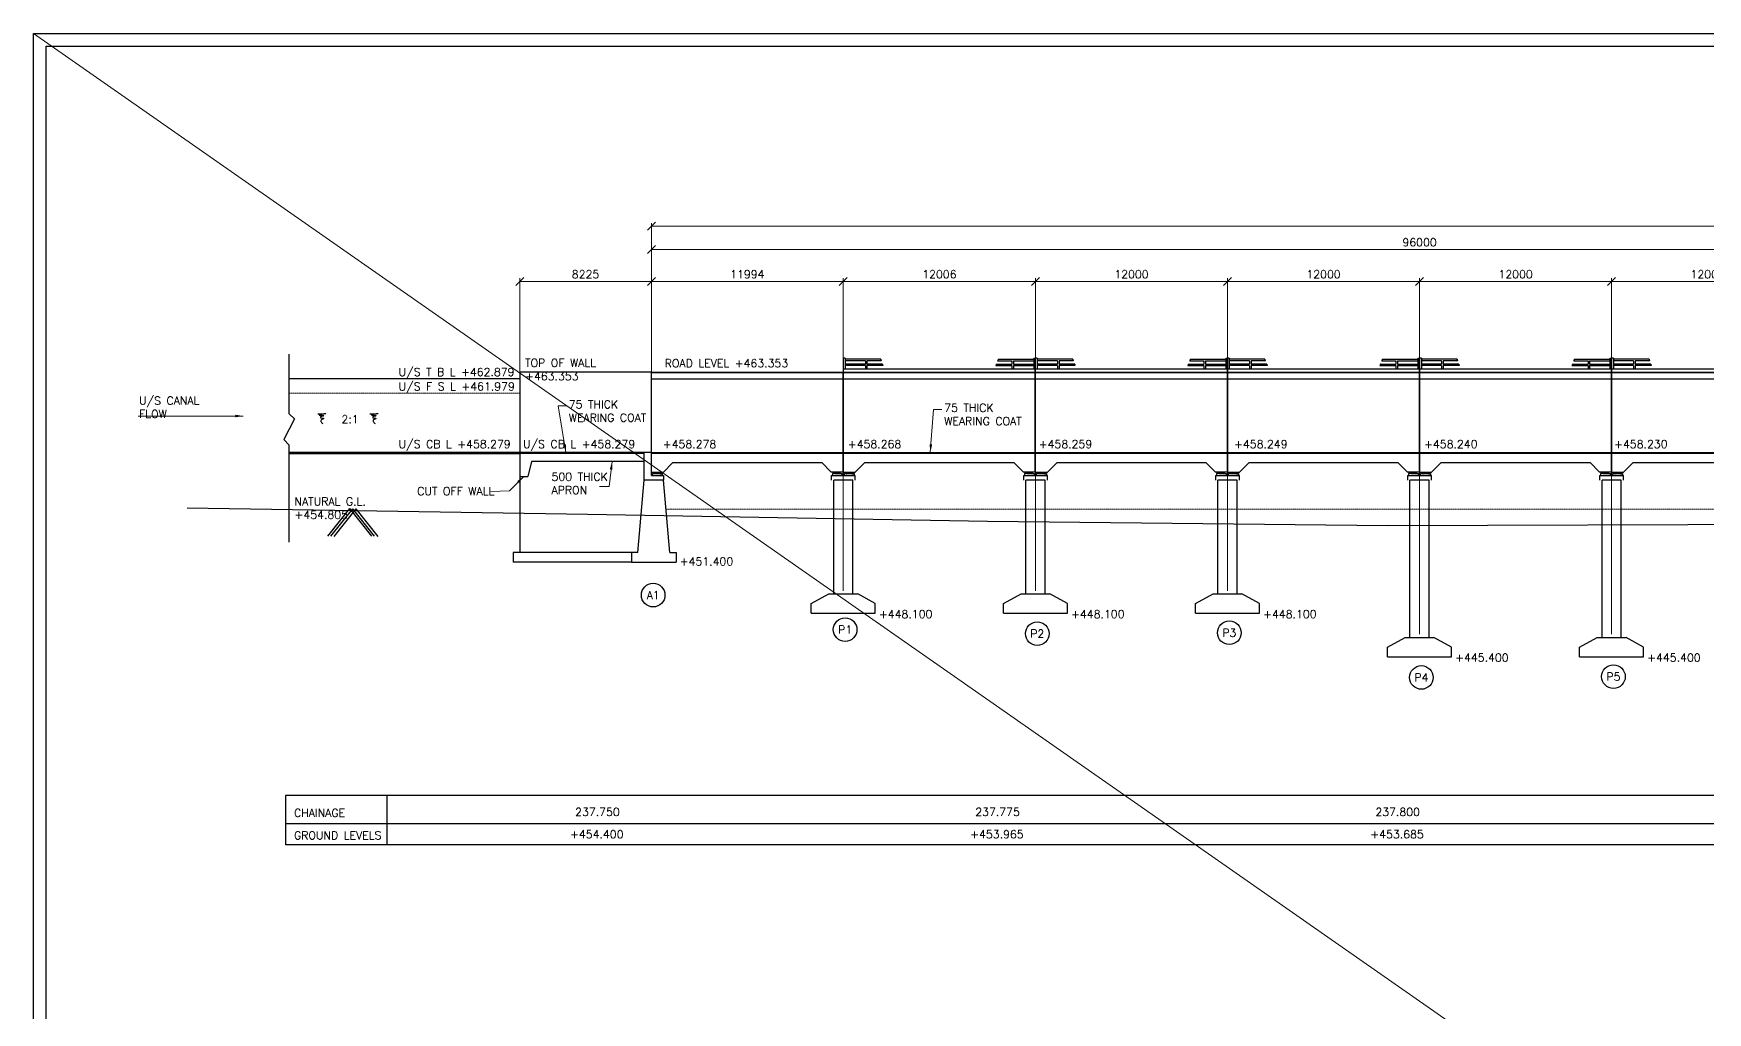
# Model space of a CAD drawing. Header units: millimetres. Extents: x -905235 to 365236, y -24492 to 346419.
# Drawn here: x -905235 to -800636, y 111391 to 172600 of the extents above; entities that cross this region are included whole.
import ezdxf
from ezdxf.enums import TextEntityAlignment as Align

# ---------------------------------------------------------------- set-up
doc = ezdxf.new("R2010")
doc.units = ezdxf.units.MM
doc.header["$LTSCALE"] = 9
doc.linetypes.add('HIDDEN', pattern=[0.375, 0.25, -0.125])
for name, color, linetype, lineweight in [('R_DASHED', 183, 'HIDDEN', 9), ('R_DIMENSION', 8, 'Continuous', 15), ('R_TEXT G', 7, 'Continuous', 18)]:
    doc.layers.add(name, color=color, linetype=linetype, lineweight=lineweight)
doc.layers.add('R_HATCH', color=7, linetype='Continuous', lineweight=15, true_color=0xc7c7c7)
doc.styles.add('ROMANS', font='romans.shx')
doc.dimstyles.new('DIM-200', dxfattribs={"dimscale": 200, "dimtxt": 2.5, "dimasz": 2.5, "dimexe": 1, "dimexo": 1, "dimgap": 1, "dimtad": 1, "dimdec": 0, "dimzin": 0, "dimdsep": 46, "dimtxsty": 'ROMANS', "dimblk": 'OBLIQUE', "dimcen": 1, "dimclrd": 256, "dimclre": 256, "dimclrt": 7, "dimadec": 0, "dimazin": 0, "dimtfac": 1, "dimtdec": 0, "dimtofl": 0, "dimtmove": 0, "dimatfit": 3, "dimfxl": 1, "dimtolj": 1, "dimtzin": 0, "dimlwd": 9, "dimlwe": 9, "dimarcsym": 0})
pattern_1 = [(0, (-2273186.519, 380954.388), (0, 6.985), [5.08, -1.905]), (90, (-2273186.519, 380954.388), (-6.985, 4e-16), [5.08, -1.905])]
pattern_2 = [(0, (-2285186.519, 380954.388), (0, 6.985), [5.08, -1.905]), (90, (-2285186.519, 380954.388), (-6.985, 4e-16), [5.08, -1.905])]
pattern_3 = [(0, (-2297186.519, 380954.388), (0, 6.985), [5.08, -1.905]), (90, (-2297186.519, 380954.388), (-6.985, 4e-16), [5.08, -1.905])]
pattern_4 = [(0, (-2309186.519, 380954.388), (0, 6.985), [5.08, -1.905]), (90, (-2309186.519, 380954.388), (-6.985, 4e-16), [5.08, -1.905])]
pattern_5 = [(0, (-2321192.519, 380954.388), (0, 6.985), [5.08, -1.905]), (90, (-2321192.519, 380954.388), (-6.985, 4e-16), [5.08, -1.905])]

# ---------------------------------------------------------------- blocks, each defined once
blk = doc.blocks.new('_Oblique')
at = {"color": 0, "linetype": 'ByBlock', "lineweight": -2}
blk.add_line((-0.5, -0.5), (0.5, 0.5), dxfattribs=at)
blk = doc.blocks.new('*D69')
at = {"layer": 'Defpoints', "color": 0}
for p in [(-854634, 157096), (-866628, 144970), (-854634, 137559)]:
    blk.add_point(p, dxfattribs=at)
at = {"layer": 'R_DIMENSION', "lineweight": 9}
for p, q in [((-866628, 145170), (-866628, 157296)), ((-866628, 157096), (-854634, 157096)), ((-854634, 137759), (-854634, 157296))]:
    blk.add_line(p, q, dxfattribs=at)
at = {"layer": 'R_DIMENSION', "lineweight": 9, "xscale": 500, "yscale": 500, "zscale": 500, "rotation": 180}
blk.add_blockref('_Oblique', (-866628, 157096), dxfattribs=at)
at = {"layer": 'R_DIMENSION', "lineweight": 9, "xscale": 500, "yscale": 500, "zscale": 500}
blk.add_blockref('_Oblique', (-854634, 157096), dxfattribs=at)
at = {"layer": 'R_DIMENSION', "color": 7, "insert": (-860631, 157546), "char_height": 500, "attachment_point": 5, "style": 'ROMANS'}
blk.add_mtext('\\A1;11994', dxfattribs=at)
blk = doc.blocks.new('*D70')
at = {"layer": 'Defpoints', "color": 0}
for p in [(-842628, 157096), (-854634, 137559), (-842628, 137559)]:
    blk.add_point(p, dxfattribs=at)
at = {"layer": 'R_DIMENSION', "lineweight": 9}
for p, q in [((-854634, 137759), (-854634, 157296)), ((-854634, 157096), (-842628, 157096)), ((-842628, 137759), (-842628, 157296))]:
    blk.add_line(p, q, dxfattribs=at)
at = {"layer": 'R_DIMENSION', "lineweight": 9, "xscale": 500, "yscale": 500, "zscale": 500, "rotation": 180}
blk.add_blockref('_Oblique', (-854634, 157096), dxfattribs=at)
at = {"layer": 'R_DIMENSION', "lineweight": 9, "xscale": 500, "yscale": 500, "zscale": 500}
blk.add_blockref('_Oblique', (-842628, 157096), dxfattribs=at)
at = {"layer": 'R_DIMENSION', "color": 7, "insert": (-848631, 157546), "char_height": 500, "attachment_point": 5, "style": 'ROMANS'}
blk.add_mtext('\\A1;12006', dxfattribs=at)
blk = doc.blocks.new('*D71')
at = {"layer": 'Defpoints', "color": 0}
for p in [(-830628, 157096), (-842628, 137559), (-830628, 137559)]:
    blk.add_point(p, dxfattribs=at)
at = {"layer": 'R_DIMENSION', "lineweight": 9}
for p, q in [((-842628, 137759), (-842628, 157296)), ((-842628, 157096), (-830628, 157096)), ((-830628, 137759), (-830628, 157296))]:
    blk.add_line(p, q, dxfattribs=at)
at = {"layer": 'R_DIMENSION', "lineweight": 9, "xscale": 500, "yscale": 500, "zscale": 500, "rotation": 180}
blk.add_blockref('_Oblique', (-842628, 157096), dxfattribs=at)
at = {"layer": 'R_DIMENSION', "lineweight": 9, "xscale": 500, "yscale": 500, "zscale": 500}
blk.add_blockref('_Oblique', (-830628, 157096), dxfattribs=at)
at = {"layer": 'R_DIMENSION', "color": 7, "insert": (-836628, 157546), "char_height": 500, "attachment_point": 5, "style": 'ROMANS'}
blk.add_mtext('\\A1;12000', dxfattribs=at)
blk = doc.blocks.new('*D72')
at = {"layer": 'Defpoints', "color": 0}
for p in [(-818628, 157096), (-830628, 137559), (-818628, 134838)]:
    blk.add_point(p, dxfattribs=at)
at = {"layer": 'R_DIMENSION', "lineweight": 9}
for p, q in [((-830628, 137759), (-830628, 157296)), ((-830628, 157096), (-818628, 157096)), ((-818628, 135038), (-818628, 157296))]:
    blk.add_line(p, q, dxfattribs=at)
at = {"layer": 'R_DIMENSION', "lineweight": 9, "xscale": 500, "yscale": 500, "zscale": 500, "rotation": 180}
blk.add_blockref('_Oblique', (-830628, 157096), dxfattribs=at)
at = {"layer": 'R_DIMENSION', "lineweight": 9, "xscale": 500, "yscale": 500, "zscale": 500}
blk.add_blockref('_Oblique', (-818628, 157096), dxfattribs=at)
at = {"layer": 'R_DIMENSION', "color": 7, "insert": (-824628, 157546), "char_height": 500, "attachment_point": 5, "style": 'ROMANS'}
blk.add_mtext('\\A1;12000', dxfattribs=at)
blk = doc.blocks.new('*D73')
at = {"layer": 'Defpoints', "color": 0}
for p in [(-806628, 157096), (-818628, 134838), (-806628, 134838)]:
    blk.add_point(p, dxfattribs=at)
at = {"layer": 'R_DIMENSION', "lineweight": 9}
for p, q in [((-818628, 135038), (-818628, 157296)), ((-818628, 157096), (-806628, 157096)), ((-806628, 135038), (-806628, 157296))]:
    blk.add_line(p, q, dxfattribs=at)
at = {"layer": 'R_DIMENSION', "lineweight": 9, "xscale": 500, "yscale": 500, "zscale": 500, "rotation": 180}
blk.add_blockref('_Oblique', (-818628, 157096), dxfattribs=at)
at = {"layer": 'R_DIMENSION', "lineweight": 9, "xscale": 500, "yscale": 500, "zscale": 500}
blk.add_blockref('_Oblique', (-806628, 157096), dxfattribs=at)
at = {"layer": 'R_DIMENSION', "color": 7, "insert": (-812628, 157546), "char_height": 500, "attachment_point": 5, "style": 'ROMANS'}
blk.add_mtext('\\A1;12000', dxfattribs=at)
blk = doc.blocks.new('*D74')
at = {"layer": 'Defpoints', "color": 0}
for p in [(-794628, 157096), (-806628, 134838), (-794628, 134838)]:
    blk.add_point(p, dxfattribs=at)
at = {"layer": 'R_DIMENSION', "lineweight": 9}
for p, q in [((-806628, 135038), (-806628, 157296)), ((-806628, 157096), (-794628, 157096)), ((-794628, 135038), (-794628, 157296))]:
    blk.add_line(p, q, dxfattribs=at)
at = {"layer": 'R_DIMENSION', "lineweight": 9, "xscale": 500, "yscale": 500, "zscale": 500, "rotation": 180}
blk.add_blockref('_Oblique', (-806628, 157096), dxfattribs=at)
at = {"layer": 'R_DIMENSION', "lineweight": 9, "xscale": 500, "yscale": 500, "zscale": 500}
blk.add_blockref('_Oblique', (-794628, 157096), dxfattribs=at)
at = {"layer": 'R_DIMENSION', "color": 7, "insert": (-800628, 157546), "char_height": 500, "attachment_point": 5, "style": 'ROMANS'}
blk.add_mtext('\\A1;12000', dxfattribs=at)
blk = doc.blocks.new('*D91')
at = {"layer": 'Defpoints', "color": 0}
for p in [(-874853, 157096), (-874853, 148800), (-866628, 144970)]:
    blk.add_point(p, dxfattribs=at)
at = {"layer": 'R_DIMENSION', "lineweight": 9}
for p, q in [((-874853, 149000), (-874853, 157296)), ((-866628, 157096), (-874853, 157096)), ((-866628, 145170), (-866628, 157296))]:
    blk.add_line(p, q, dxfattribs=at)
at = {"layer": 'R_DIMENSION', "lineweight": 9, "xscale": 500, "yscale": 500, "zscale": 500, "rotation": 180}
blk.add_blockref('_Oblique', (-874853, 157096), dxfattribs=at)
at = {"layer": 'R_DIMENSION', "lineweight": 9, "xscale": 500, "yscale": 500, "zscale": 500}
blk.add_blockref('_Oblique', (-866628, 157096), dxfattribs=at)
at = {"layer": 'R_DIMENSION', "color": 7, "insert": (-870740, 157546), "char_height": 500, "attachment_point": 5, "style": 'ROMANS'}
blk.add_mtext('\\A1;8225', dxfattribs=at)
blk = doc.blocks.new('*D93')
at = {"layer": 'Defpoints', "color": 0}
for p in [(-698628, 160548), (-866628, 144970), (-698628, 144970)]:
    blk.add_point(p, dxfattribs=at)
at = {"layer": 'R_DIMENSION', "lineweight": 9}
for p, q in [((-866628, 145170), (-866628, 160748)), ((-866628, 160548), (-698628, 160548)), ((-698628, 145170), (-698628, 160748))]:
    blk.add_line(p, q, dxfattribs=at)
at = {"layer": 'R_DIMENSION', "lineweight": 9, "xscale": 500, "yscale": 500, "zscale": 500, "rotation": 180}
blk.add_blockref('_Oblique', (-866628, 160548), dxfattribs=at)
at = {"layer": 'R_DIMENSION', "lineweight": 9, "xscale": 500, "yscale": 500, "zscale": 500}
blk.add_blockref('_Oblique', (-698628, 160548), dxfattribs=at)
at = {"layer": 'R_DIMENSION', "color": 7, "insert": (-782628, 160998), "char_height": 500, "attachment_point": 5, "style": 'ROMANS'}
blk.add_mtext('\\A1;168000', dxfattribs=at)
blk = doc.blocks.new('*D66')
at = {"layer": 'Defpoints', "color": 0}
for p in [(-770628, 159092), (-866628, 144970), (-770628, 136407)]:
    blk.add_point(p, dxfattribs=at)
at = {"layer": 'R_DIMENSION', "lineweight": 9}
for p, q in [((-866628, 145170), (-866628, 159292)), ((-866628, 159092), (-770628, 159092)), ((-770628, 136607), (-770628, 159292))]:
    blk.add_line(p, q, dxfattribs=at)
at = {"layer": 'R_DIMENSION', "lineweight": 9, "xscale": 500, "yscale": 500, "zscale": 500, "rotation": 180}
blk.add_blockref('_Oblique', (-866628, 159092), dxfattribs=at)
at = {"layer": 'R_DIMENSION', "lineweight": 9, "xscale": 500, "yscale": 500, "zscale": 500}
blk.add_blockref('_Oblique', (-770628, 159092), dxfattribs=at)
at = {"layer": 'R_DIMENSION', "color": 7, "insert": (-818628, 159542), "char_height": 500, "attachment_point": 5, "style": 'ROMANS'}
blk.add_mtext('\\A1;96000', dxfattribs=at)

msp = doc.modelspace()

# ---------------------------------------------------------------- hatches: boundary and pattern name
at = {"layer": 'R_HATCH'}
h = msp.add_hatch(dxfattribs=at)
h.set_pattern_fill('ANGLE', color=256)
h.set_pattern_definition([(0, (-2333186.519, 380954.388), (0, 6.985), [5.08, -1.905]), (90, (-2333186.519, 380954.388), (-6.985, 4e-16), [5.08, -1.905])])
h.paths.add_polyline_path([(-866093, 145083.7), (-866093, 145169.7), (-866413, 145169.7), (-866413, 145083.7)])
h = msp.add_hatch(dxfattribs=at)
h.set_pattern_fill('ANGLE', color=256)
h.set_pattern_definition(pattern_5)
h.paths.add_polyline_path([(-854849, 145083.7), (-854849, 145169.7), (-855169, 145169.7), (-855169, 145083.7)])
h = msp.add_hatch(dxfattribs=at)
h.set_pattern_fill('ANGLE', color=256)
h.set_pattern_definition(pattern_5)
h.paths.add_polyline_path([(-854099, 145083.7), (-854099, 145169.7), (-854419, 145169.7), (-854419, 145083.7)])
h = msp.add_hatch(dxfattribs=at)
h.set_pattern_fill('ANGLE', color=256)
h.set_pattern_definition(pattern_4)
h.paths.add_polyline_path([(-842843, 145083.7), (-842843, 145169.7), (-843163, 145169.7), (-843163, 145083.7)])
h = msp.add_hatch(dxfattribs=at)
h.set_pattern_fill('ANGLE', color=256)
h.set_pattern_definition(pattern_4)
h.paths.add_polyline_path([(-842093, 145083.7), (-842093, 145169.7), (-842413, 145169.7), (-842413, 145083.7)])
h = msp.add_hatch(dxfattribs=at)
h.set_pattern_fill('ANGLE', color=256)
h.set_pattern_definition(pattern_3)
h.paths.add_polyline_path([(-830843, 145083.7), (-830843, 145169.7), (-831163, 145169.7), (-831163, 145083.7)])
h = msp.add_hatch(dxfattribs=at)
h.set_pattern_fill('ANGLE', color=256)
h.set_pattern_definition(pattern_3)
h.paths.add_polyline_path([(-830093, 145083.7), (-830093, 145169.7), (-830413, 145169.7), (-830413, 145083.7)])
h = msp.add_hatch(dxfattribs=at)
h.set_pattern_fill('ANGLE', color=256)
h.set_pattern_definition(pattern_2)
h.paths.add_polyline_path([(-818843, 145083.7), (-818843, 145169.7), (-819163, 145169.7), (-819163, 145083.7)])
h = msp.add_hatch(dxfattribs=at)
h.set_pattern_fill('ANGLE', color=256)
h.set_pattern_definition(pattern_2)
h.paths.add_polyline_path([(-818093, 145083.7), (-818093, 145169.7), (-818413, 145169.7), (-818413, 145083.7)])
h = msp.add_hatch(dxfattribs=at)
h.set_pattern_fill('ANGLE', color=256)
h.set_pattern_definition(pattern_1)
h.paths.add_polyline_path([(-806843, 145083.7), (-806843, 145169.7), (-807163, 145169.7), (-807163, 145083.7)])
h = msp.add_hatch(dxfattribs=at)
h.set_pattern_fill('ANGLE', color=256)
h.set_pattern_definition(pattern_1)
h.paths.add_polyline_path([(-806093, 145083.7), (-806093, 145169.7), (-806413, 145169.7), (-806413, 145083.7)])

# ---------------------------------------------------------------- linework, layer by layer
for p, q in [((-889253, 148822.2), (-889253, 152543)), ((-854624, 145169.7), (-854624, 152309.7)), ((-853258, 152134.7), (-853258, 151934.7)), ((-853258, 151834.7), (-853258, 151634.7)), ((-853158, 152134.7), (-853158, 151934.7)), ((-853158, 151834.7), (-853158, 151634.7)), ((-844104, 152134.7), (-844104, 151934.7)), ((-844104, 151834.7), (-844104, 151634.7)), ((-844004, 152134.7), (-844004, 151934.7)), ((-844004, 151834.7), (-844004, 151634.7)), ((-842638, 145169.7), (-842638, 152309.7)), ((-842618, 145169.7), (-842618, 152309.7)), ((-841252, 152134.7), (-841252, 151934.7)), ((-841252, 151834.7), (-841252, 151634.7)), ((-841152, 152134.7), (-841152, 151934.7)), ((-841152, 151834.7), (-841152, 151634.7)), ((-832104, 152134.7), (-832104, 151934.7)), ((-832104, 151834.7), (-832104, 151634.7)), ((-832004, 152134.7), (-832004, 151934.7)), ((-832004, 151834.7), (-832004, 151634.7)), ((-830638, 145169.7), (-830638, 152309.7)), ((-830618, 145169.7), (-830618, 152309.7)), ((-829252, 152134.7), (-829252, 151934.7)), ((-829252, 151834.7), (-829252, 151634.7)), ((-829152, 152134.7), (-829152, 151934.7)), ((-829152, 151834.7), (-829152, 151634.7)), ((-820104, 152134.7), (-820104, 151934.7)), ((-820104, 151834.7), (-820104, 151634.7)), ((-820004, 152134.7), (-820004, 151934.7)), ((-820004, 151834.7), (-820004, 151634.7)), ((-818638, 145169.7), (-818638, 152309.7)), ((-818618, 145169.7), (-818618, 152309.7)), ((-817252, 152134.7), (-817252, 151934.7)), ((-817252, 151834.7), (-817252, 151634.7)), ((-817152, 152134.7), (-817152, 151934.7)), ((-817152, 151834.7), (-817152, 151634.7)), ((-808104, 152134.7), (-808104, 151934.7)), ((-808104, 151834.7), (-808104, 151634.7)), ((-808004, 152134.7), (-808004, 151934.7)), ((-808004, 151834.7), (-808004, 151634.7)), ((-806638, 145169.7), (-806638, 152309.7)), ((-806618, 145169.7), (-806618, 152309.7)), ((-805252, 152134.7), (-805252, 151934.7)), ((-805252, 151834.7), (-805252, 151634.7)), ((-805152, 152134.7), (-805152, 151934.7)), ((-805152, 151834.7), (-805152, 151634.7)), ((-874853, 151009.7), (-889253, 151009.7)), ((-866628, 151434.7), (-874853, 151434.7)), ((-874853, 151409.7), (-874853, 140147.7)), ((-866628, 151434.7), (-698638, 151434.7)), ((-866628, 151409.7), (-698638, 151409.7)), ((-866628, 151009.7), (-698638, 151009.7)), ((-866618, 145169.7), (-866618, 151434.7)), ((-854644, 145169.7), (-854644, 151434.7)), ((-889253, 148822.2), (-888935.3, 148499.7)), ((-888935.3, 148499.7), (-889596.4, 147209.6)), ((-889596.4, 147209.6), (-889253, 146856.4)), ((-889253, 140804), (-889253, 146856.4)), ((-866628, 146409.7), (-889253, 146409.7)), ((-874853, 146309.7), (-889253, 146309.7)), ((-867078, 146334.7), (-874853, 146334.7)), ((-874121.7, 145834.7), (-874353, 144909.7)), ((-867078, 145834.7), (-874121.7, 145834.7)), ((-867078, 144669.7), (-867078, 146409.7)), ((-866628, 146409.7), (-698638, 146409.7)), ((-866628, 144969.7), (-866628, 146409.7)), ((-866628, 145169.7), (-866628, 146409.7)), ((-866628, 145169.7), (-866628, 146409.7)), ((-866628, 146369.7), (-698638, 146369.7)), ((-865278, 145769.7), (-865878, 145169.7)), ((-865278, 145769.7), (-855984, 145769.7)), ((-855984, 145769.7), (-855384, 145169.7)), ((-853284, 145769.7), (-853884, 145169.7)), ((-853284, 145769.7), (-843978, 145769.7)), ((-843978, 145769.7), (-843378, 145169.7)), ((-841278, 145769.7), (-841878, 145169.7)), ((-841278, 145769.7), (-831978, 145769.7)), ((-831978, 145769.7), (-831378, 145169.7)), ((-829278, 145769.7), (-829878, 145169.7)), ((-829278, 145769.7), (-819978, 145769.7)), ((-819978, 145769.7), (-819378, 145169.7)), ((-817278, 145769.7), (-817878, 145169.7)), ((-817278, 145769.7), (-807978, 145769.7)), ((-807978, 145769.7), (-807378, 145169.7)), ((-805278, 145769.7), (-805878, 145169.7)), ((-805278, 145769.7), (-795978, 145769.7)), ((-874853, 144909.7), (-874353, 144909.7)), ((-867478, 140147.7), (-867078, 144669.7)), ((-865878, 144669.7), (-867078, 144669.7)), ((-866628, 144969.7), (-865878, 144969.7)), ((-866618, 145169.7), (-865878, 145169.7)), ((-866563, 144969.7), (-866563, 145089.7)), ((-866419, 145089.7), (-866563, 145089.7)), ((-865943, 144969.7), (-866563, 144969.7)), ((-866419, 145089.7), (-866413, 145083.7)), ((-866413, 145169.7), (-866413, 145083.7)), ((-866093, 145083.7), (-866413, 145083.7)), ((-866093, 145083.7), (-866093, 145169.7)), ((-866087, 145089.7), (-866093, 145083.7)), ((-866087, 145089.7), (-865943, 145089.7)), ((-865943, 145089.7), (-865943, 144969.7)), ((-865878, 144969.7), (-865878, 144669.7)), ((-865478, 140147.7), (-865878, 144669.7)), ((-854644, 145169.7), (-855384, 145169.7)), ((-855384, 144969.7), (-853884, 144969.7)), ((-855384, 144969.7), (-855384, 144669.7)), ((-855319, 145089.7), (-855319, 144969.7)), ((-855175, 145089.7), (-855319, 145089.7)), ((-855319, 144969.7), (-854699, 144969.7)), ((-855234, 137559), (-855234, 144669.7)), ((-854034, 144669.7), (-855234, 144669.7)), ((-855175, 145089.7), (-855169, 145083.7)), ((-855169, 145083.7), (-855169, 145169.7)), ((-855169, 145169.7), (-854849, 145169.7)), ((-855169, 145083.7), (-854849, 145083.7)), ((-854849, 145169.7), (-854849, 145083.7)), ((-854843, 145089.7), (-854849, 145083.7)), ((-854843, 145089.7), (-854699, 145089.7)), ((-854699, 144969.7), (-854699, 145089.7)), ((-854624, 145169.7), (-853884, 145169.7)), ((-854569, 144969.7), (-854569, 145089.7)), ((-854425, 145089.7), (-854569, 145089.7)), ((-853949, 144969.7), (-854569, 144969.7)), ((-854425, 145089.7), (-854419, 145083.7)), ((-854419, 145169.7), (-854419, 145083.7)), ((-854099, 145083.7), (-854419, 145083.7)), ((-854099, 145083.7), (-854099, 145169.7)), ((-854093, 145089.7), (-854099, 145083.7)), ((-854093, 145089.7), (-853949, 145089.7)), ((-854034, 137559), (-854034, 144669.7)), ((-853949, 145089.7), (-853949, 144969.7)), ((-853884, 144669.7), (-853884, 144969.7)), ((-842638, 145169.7), (-843378, 145169.7)), ((-843378, 144969.7), (-841878, 144969.7)), ((-843378, 144969.7), (-843378, 144669.7)), ((-843313, 145089.7), (-843313, 144969.7)), ((-843169, 145089.7), (-843313, 145089.7)), ((-843313, 144969.7), (-842693, 144969.7)), ((-843228, 137559), (-843228, 144669.7)), ((-842028, 144669.7), (-843228, 144669.7)), ((-843169, 145089.7), (-843163, 145083.7)), ((-843163, 145083.7), (-843163, 145169.7)), ((-843163, 145169.7), (-842843, 145169.7)), ((-843163, 145083.7), (-842843, 145083.7)), ((-842843, 145169.7), (-842843, 145083.7)), ((-842837, 145089.7), (-842843, 145083.7)), ((-842837, 145089.7), (-842693, 145089.7)), ((-842693, 144969.7), (-842693, 145089.7)), ((-842618, 145169.7), (-841878, 145169.7)), ((-842563, 144969.7), (-842563, 145089.7)), ((-842419, 145089.7), (-842563, 145089.7)), ((-841943, 144969.7), (-842563, 144969.7)), ((-842419, 145089.7), (-842413, 145083.7)), ((-842413, 145169.7), (-842413, 145083.7)), ((-842093, 145083.7), (-842413, 145083.7)), ((-842093, 145083.7), (-842093, 145169.7)), ((-842087, 145089.7), (-842093, 145083.7)), ((-842087, 145089.7), (-841943, 145089.7)), ((-842028, 137559), (-842028, 144669.7)), ((-841943, 145089.7), (-841943, 144969.7)), ((-841878, 144669.7), (-841878, 144969.7)), ((-830638, 145169.7), (-831378, 145169.7)), ((-831378, 144969.7), (-829878, 144969.7)), ((-831378, 144969.7), (-831378, 144669.7)), ((-831313, 145089.7), (-831313, 144969.7)), ((-831169, 145089.7), (-831313, 145089.7)), ((-831313, 144969.7), (-830693, 144969.7)), ((-831228, 137559), (-831228, 144669.7)), ((-830028, 144669.7), (-831228, 144669.7)), ((-831169, 145089.7), (-831163, 145083.7)), ((-831163, 145083.7), (-831163, 145169.7)), ((-831163, 145169.7), (-830843, 145169.7)), ((-831163, 145083.7), (-830843, 145083.7)), ((-830843, 145169.7), (-830843, 145083.7)), ((-830837, 145089.7), (-830843, 145083.7)), ((-830837, 145089.7), (-830693, 145089.7)), ((-830693, 144969.7), (-830693, 145089.7)), ((-830618, 145169.7), (-829878, 145169.7)), ((-830563, 144969.7), (-830563, 145089.7)), ((-830419, 145089.7), (-830563, 145089.7)), ((-829943, 144969.7), (-830563, 144969.7)), ((-830419, 145089.7), (-830413, 145083.7)), ((-830413, 145169.7), (-830413, 145083.7)), ((-830093, 145083.7), (-830413, 145083.7)), ((-830093, 145083.7), (-830093, 145169.7)), ((-830087, 145089.7), (-830093, 145083.7)), ((-830087, 145089.7), (-829943, 145089.7)), ((-830028, 137559), (-830028, 144669.7)), ((-829943, 145089.7), (-829943, 144969.7)), ((-829878, 144669.7), (-829878, 144969.7)), ((-818638, 145169.7), (-819378, 145169.7)), ((-819378, 144969.7), (-817878, 144969.7)), ((-819378, 144969.7), (-819378, 144669.7)), ((-819313, 145089.7), (-819313, 144969.7)), ((-819169, 145089.7), (-819313, 145089.7)), ((-819313, 144969.7), (-818693, 144969.7)), ((-819228, 134837.8), (-819228, 144669.7)), ((-818028, 144669.7), (-819228, 144669.7)), ((-819169, 145089.7), (-819163, 145083.7)), ((-819163, 145083.7), (-819163, 145169.7)), ((-819163, 145169.7), (-818843, 145169.7)), ((-819163, 145083.7), (-818843, 145083.7)), ((-818843, 145169.7), (-818843, 145083.7)), ((-818837, 145089.7), (-818843, 145083.7)), ((-818837, 145089.7), (-818693, 145089.7)), ((-818693, 144969.7), (-818693, 145089.7)), ((-818618, 145169.7), (-817878, 145169.7)), ((-818563, 144969.7), (-818563, 145089.7)), ((-818419, 145089.7), (-818563, 145089.7)), ((-817943, 144969.7), (-818563, 144969.7)), ((-818419, 145089.7), (-818413, 145083.7)), ((-818413, 145169.7), (-818413, 145083.7)), ((-818093, 145083.7), (-818413, 145083.7)), ((-818093, 145083.7), (-818093, 145169.7)), ((-818087, 145089.7), (-818093, 145083.7)), ((-818087, 145089.7), (-817943, 145089.7)), ((-818028, 134837.8), (-818028, 144669.7)), ((-817943, 145089.7), (-817943, 144969.7)), ((-817878, 144669.7), (-817878, 144969.7)), ((-806638, 145169.7), (-807378, 145169.7)), ((-807378, 144969.7), (-805878, 144969.7)), ((-807378, 144969.7), (-807378, 144669.7)), ((-807313, 145089.7), (-807313, 144969.7)), ((-807169, 145089.7), (-807313, 145089.7)), ((-807313, 144969.7), (-806693, 144969.7)), ((-807228, 134837.8), (-807228, 144669.7)), ((-806028, 144669.7), (-807228, 144669.7)), ((-807169, 145089.7), (-807163, 145083.7)), ((-807163, 145083.7), (-807163, 145169.7)), ((-807163, 145169.7), (-806843, 145169.7)), ((-807163, 145083.7), (-806843, 145083.7)), ((-806843, 145169.7), (-806843, 145083.7)), ((-806837, 145089.7), (-806843, 145083.7)), ((-806837, 145089.7), (-806693, 145089.7)), ((-806693, 144969.7), (-806693, 145089.7)), ((-806618, 145169.7), (-805878, 145169.7)), ((-806563, 144969.7), (-806563, 145089.7)), ((-806419, 145089.7), (-806563, 145089.7)), ((-805943, 144969.7), (-806563, 144969.7)), ((-806419, 145089.7), (-806413, 145083.7)), ((-806413, 145169.7), (-806413, 145083.7)), ((-806093, 145083.7), (-806413, 145083.7)), ((-806093, 145083.7), (-806093, 145169.7)), ((-806087, 145089.7), (-806093, 145083.7)), ((-806087, 145089.7), (-805943, 145089.7)), ((-806028, 134837.8), (-806028, 144669.7)), ((-805943, 145089.7), (-805943, 144969.7)), ((-805878, 144669.7), (-805878, 144969.7)), ((-886850.8, 141167), (-885477.4, 142891.6)), ((-886664.6, 141163.9), (-885291.1, 142888.5)), ((-886450.4, 141160.5), (-885076.9, 142885.1)), ((-884103.9, 141167), (-885477.4, 142891.6)), ((-883917.7, 141163.9), (-885291.1, 142888.5)), ((-883703.5, 141160.5), (-885076.9, 142885.1)), ((-867878, 140147.7), (-875253, 140147.7)), ((-875253, 140147.7), (-875253, 139547.7)), ((-867878, 139547.7), (-875253, 139547.7)), ((-867478, 140147.7), (-867878, 140147.7)), ((-867878, 140147.7), (-867878, 139547.7)), ((-867878, 139547.7), (-865078, 139547.7)), ((-865478, 140147.7), (-865078, 140147.7)), ((-865078, 140147.7), (-865078, 139547.7)), ((-856634, 136959), (-855534, 137559)), ((-855534, 137559), (-853734, 137559)), ((-852634, 136959), (-853734, 137559)), ((-844628, 136959), (-843528, 137559)), ((-843528, 137559), (-841728, 137559)), ((-840628, 136959), (-841728, 137559)), ((-832628, 136959), (-831528, 137559)), ((-831528, 137559), (-829728, 137559)), ((-828628, 136959), (-829728, 137559)), ((-856634, 136359), (-856634, 136959)), ((-856634, 136359), (-852634, 136359)), ((-852634, 136359), (-852634, 136959)), ((-844628, 136359), (-844628, 136959)), ((-844628, 136359), (-840628, 136359)), ((-840628, 136359), (-840628, 136959)), ((-832628, 136359), (-832628, 136959)), ((-832628, 136359), (-828628, 136359)), ((-828628, 136359), (-828628, 136959)), ((-820628, 134237.8), (-819528, 134837.8)), ((-820628, 133637.8), (-820628, 134237.8)), ((-819528, 134837.8), (-817728, 134837.8)), ((-816628, 134237.8), (-817728, 134837.8)), ((-816628, 133637.8), (-816628, 134237.8)), ((-808628, 134237.8), (-807528, 134837.8)), ((-808628, 133637.8), (-808628, 134237.8)), ((-807528, 134837.8), (-805728, 134837.8)), ((-804628, 134237.8), (-805728, 134837.8)), ((-804628, 133637.8), (-804628, 134237.8)), ((-820628, 133637.8), (-816628, 133637.8)), ((-808628, 133637.8), (-804628, 133637.8)), ((-684241, 124964.8), (-889488.8, 124964.8)), ((-889488.8, 124964.8), (-889488.8, 121867.5)), ((-883147.7, 124964.8), (-883147.7, 121867.5)), ((-684241, 123198.2), (-889488.8, 123198.2)), ((-684241, 121867.5), (-889488.8, 121867.5))]:
    msp.add_line(p, q)
for points in [[(-905234.8, 172599.7), (-659690.3, 172599.7), (-659690.3, 1087.4), (-905234.8, 1087.4)], [(-904434.8, 171799.7), (-660490.3, 171799.7), (-660490.3, 1887.4), (-904434.8, 1887.4)]]:
    msp.add_lwpolyline(points, close=True)
at = {"flags": 128}
for points in [[(-854524, 152309.7), (-854624, 152309.7)], [(-842738, 152309.7), (-842638, 152309.7)], [(-842518, 152309.7), (-842618, 152309.7)], [(-830738, 152309.7), (-830638, 152309.7)], [(-830518, 152309.7), (-830618, 152309.7)], [(-818738, 152309.7), (-818638, 152309.7)], [(-818518, 152309.7), (-818618, 152309.7)], [(-806738, 152309.7), (-806638, 152309.7)], [(-806518, 152309.7), (-806618, 152309.7)], [(-854624, 151634.7), (-710638, 151634.7)]]:
    msp.add_lwpolyline(points, dxfattribs=at)
for points in [[(-854524, 152309.7), (-854524, 151634.7)], [(-852294.2, 152234.7), (-854524, 152234.7)], [(-853258, 152134.7), (-854524, 152134.7)], [(-853258, 151934.7), (-854524, 151934.7)], [(-853258, 151834.7), (-854524, 151834.7)], [(-852268.9, 152134.7), (-853158, 152134.7)], [(-852182.1, 151934.7), (-853158, 151934.7)], [(-852156.8, 151834.7), (-853158, 151834.7)], [(-845105.1, 151834.7), (-844104, 151834.7)], [(-845079.8, 151934.7), (-844104, 151934.7)], [(-844993, 152134.7), (-844104, 152134.7)], [(-844967.7, 152234.7), (-842738, 152234.7)], [(-844004, 152134.7), (-842738, 152134.7)], [(-844004, 151934.7), (-842738, 151934.7)], [(-844004, 151834.7), (-842738, 151834.7)], [(-842738, 152309.7), (-842738, 151634.7)], [(-842518, 152309.7), (-842518, 151634.7)], [(-840288.2, 152234.7), (-842518, 152234.7)], [(-841252, 152134.7), (-842518, 152134.7)], [(-841252, 151934.7), (-842518, 151934.7)], [(-841252, 151834.7), (-842518, 151834.7)], [(-840262.9, 152134.7), (-841152, 152134.7)], [(-840176.1, 151934.7), (-841152, 151934.7)], [(-840150.8, 151834.7), (-841152, 151834.7)], [(-833105.1, 151834.7), (-832104, 151834.7)], [(-833079.8, 151934.7), (-832104, 151934.7)], [(-832993, 152134.7), (-832104, 152134.7)], [(-832967.7, 152234.7), (-830738, 152234.7)], [(-832004, 152134.7), (-830738, 152134.7)], [(-832004, 151934.7), (-830738, 151934.7)], [(-832004, 151834.7), (-830738, 151834.7)], [(-830738, 152309.7), (-830738, 151634.7)], [(-830518, 152309.7), (-830518, 151634.7)], [(-828288.2, 152234.7), (-830518, 152234.7)], [(-829252, 152134.7), (-830518, 152134.7)], [(-829252, 151934.7), (-830518, 151934.7)], [(-829252, 151834.7), (-830518, 151834.7)], [(-828262.9, 152134.7), (-829152, 152134.7)], [(-828176.1, 151934.7), (-829152, 151934.7)], [(-828150.8, 151834.7), (-829152, 151834.7)], [(-821105.1, 151834.7), (-820104, 151834.7)], [(-821079.8, 151934.7), (-820104, 151934.7)], [(-820993, 152134.7), (-820104, 152134.7)], [(-820967.7, 152234.7), (-818738, 152234.7)], [(-820004, 152134.7), (-818738, 152134.7)], [(-820004, 151934.7), (-818738, 151934.7)], [(-820004, 151834.7), (-818738, 151834.7)], [(-818738, 152309.7), (-818738, 151634.7)], [(-818518, 152309.7), (-818518, 151634.7)], [(-816288.2, 152234.7), (-818518, 152234.7)], [(-817252, 152134.7), (-818518, 152134.7)], [(-817252, 151934.7), (-818518, 151934.7)], [(-817252, 151834.7), (-818518, 151834.7)], [(-816262.9, 152134.7), (-817152, 152134.7)], [(-816176.1, 151934.7), (-817152, 151934.7)], [(-816150.8, 151834.7), (-817152, 151834.7)], [(-809105.1, 151834.7), (-808104, 151834.7)], [(-809079.8, 151934.7), (-808104, 151934.7)], [(-808993, 152134.7), (-808104, 152134.7)], [(-808967.7, 152234.7), (-806738, 152234.7)], [(-808004, 152134.7), (-806738, 152134.7)], [(-808004, 151934.7), (-806738, 151934.7)], [(-808004, 151834.7), (-806738, 151834.7)], [(-806738, 152309.7), (-806738, 151634.7)], [(-806518, 152309.7), (-806518, 151634.7)], [(-804288.2, 152234.7), (-806518, 152234.7)], [(-805252, 152134.7), (-806518, 152134.7)], [(-805252, 151934.7), (-806518, 151934.7)], [(-805252, 151834.7), (-806518, 151834.7)], [(-804262.9, 152134.7), (-805152, 152134.7)], [(-804176.1, 151934.7), (-805152, 151934.7)], [(-804150.8, 151834.7), (-805152, 151834.7)]]:
    msp.add_lwpolyline(points)
at = {"color": 1}
msp.add_lwpolyline([(-895628, 142952.7), (-870628, 142547.7), (-845628, 142112.7), (-820628, 141832.7), (-795628, 141922.7), (-790628, 142139.7), (-785628, 142075.7), (-780628, 141974.7), (-775628, 141562.7), (-770628, 141006.7), (-765628, 141119.7), (-760628, 141828.7), (-755628, 142164.7), (-750628, 142448.7), (-745628, 142670.7), (-740628, 142881.7), (-735628, 143167.7), (-730628, 143530.7), (-720628, 143667.7), (-695628, 145902.7), (-670628, 146122.7)], dxfattribs=at)
for centre in [(-866514.3, 137487.2), (-854520.3, 135331.2), (-842514.3, 135077.1), (-830514.3, 135133.3), (-818514.3, 132339.5), (-806514.3, 132389.7)]:
    msp.add_circle(centre, 737.6)
for points in [[(-852294.2, 152234.7), (-852294.2, 152221.7), (-852294.9, 152200.8), (-852287, 152192.3), (-852295.5, 152181.8), (-852281.8, 152170.1), (-852276.6, 152158.3), (-852268.9, 152134.7)], [(-852182.1, 151934.7), (-852182.1, 151921.7), (-852182.8, 151900.8), (-852175, 151892.3), (-852183.5, 151881.8), (-852169.7, 151870.1), (-852164.5, 151858.3), (-852156.8, 151834.7)], [(-845079.8, 151934.7), (-845079.8, 151921.7), (-845079.2, 151900.8), (-845087, 151892.3), (-845078.5, 151881.8), (-845092.2, 151870.1), (-845097.5, 151858.3), (-845105.1, 151834.7)], [(-844967.7, 152234.7), (-844967.7, 152221.7), (-844967.1, 152200.8), (-844974.9, 152192.3), (-844966.4, 152181.8), (-844980.2, 152170.1), (-844985.4, 152158.3), (-844993, 152134.7)], [(-840288.2, 152234.7), (-840288.2, 152221.7), (-840288.9, 152200.8), (-840281, 152192.3), (-840289.5, 152181.8), (-840275.8, 152170.1), (-840270.6, 152158.3), (-840262.9, 152134.7)], [(-840176.1, 151934.7), (-840176.1, 151921.7), (-840176.8, 151900.8), (-840169, 151892.3), (-840177.5, 151881.8), (-840163.7, 151870.1), (-840158.5, 151858.3), (-840150.8, 151834.7)], [(-833079.8, 151934.7), (-833079.8, 151921.7), (-833079.2, 151900.8), (-833087, 151892.3), (-833078.5, 151881.8), (-833092.2, 151870.1), (-833097.5, 151858.3), (-833105.1, 151834.7)], [(-832967.7, 152234.7), (-832967.7, 152221.7), (-832967.1, 152200.8), (-832974.9, 152192.3), (-832966.4, 152181.8), (-832980.2, 152170.1), (-832985.4, 152158.3), (-832993, 152134.7)], [(-828288.2, 152234.7), (-828288.2, 152221.7), (-828288.9, 152200.8), (-828281, 152192.3), (-828289.5, 152181.8), (-828275.8, 152170.1), (-828270.6, 152158.3), (-828262.9, 152134.7)], [(-828176.1, 151934.7), (-828176.1, 151921.7), (-828176.8, 151900.8), (-828169, 151892.3), (-828177.5, 151881.8), (-828163.7, 151870.1), (-828158.5, 151858.3), (-828150.8, 151834.7)], [(-821079.8, 151934.7), (-821079.8, 151921.7), (-821079.2, 151900.8), (-821087, 151892.3), (-821078.5, 151881.8), (-821092.2, 151870.1), (-821097.5, 151858.3), (-821105.1, 151834.7)], [(-820967.7, 152234.7), (-820967.7, 152221.7), (-820967.1, 152200.8), (-820974.9, 152192.3), (-820966.4, 152181.8), (-820980.2, 152170.1), (-820985.4, 152158.3), (-820993, 152134.7)], [(-816288.2, 152234.7), (-816288.2, 152221.7), (-816288.9, 152200.8), (-816281, 152192.3), (-816289.5, 152181.8), (-816275.8, 152170.1), (-816270.6, 152158.3), (-816262.9, 152134.7)], [(-816176.1, 151934.7), (-816176.1, 151921.7), (-816176.8, 151900.8), (-816169, 151892.3), (-816177.5, 151881.8), (-816163.7, 151870.1), (-816158.5, 151858.3), (-816150.8, 151834.7)], [(-809079.8, 151934.7), (-809079.8, 151921.7), (-809079.2, 151900.8), (-809087, 151892.3), (-809078.5, 151881.8), (-809092.2, 151870.1), (-809097.5, 151858.3), (-809105.1, 151834.7)], [(-808967.7, 152234.7), (-808967.7, 152221.7), (-808967.1, 152200.8), (-808974.9, 152192.3), (-808966.4, 152181.8), (-808980.2, 152170.1), (-808985.4, 152158.3), (-808993, 152134.7)], [(-804288.2, 152234.7), (-804288.2, 152221.7), (-804288.9, 152200.8), (-804281, 152192.3), (-804289.5, 152181.8), (-804275.8, 152170.1), (-804270.6, 152158.3), (-804262.9, 152134.7)], [(-804176.1, 151934.7), (-804176.1, 151921.7), (-804176.8, 151900.8), (-804169, 151892.3), (-804177.5, 151881.8), (-804163.7, 151870.1), (-804158.5, 151858.3), (-804150.8, 151834.7)]]:
    msp.add_spline(points, degree=3)
at = {"end_tangent": (-0.97947264, -0.20157714)}
for points in [[(-887472.7, 148819.9), (-886986.1, 148819.9), (-887379.2, 148735.7), (-887089.1, 148707.7), (-887323, 148595.4), (-887098.4, 148530), (-887266.9, 148427.1), (-887238.8, 148277.4), (-887145.2, 148221.3)], [(-884208.3, 148819.9), (-883721.7, 148819.9), (-884114.7, 148735.7), (-883824.6, 148707.7), (-884058.6, 148595.4), (-883834, 148530), (-884002.4, 148427.1), (-883974.4, 148277.4), (-883880.8, 148221.3)]]:
    msp.add_spline(points, degree=3, dxfattribs=at)
at = {"layer": 'R_DASHED'}
for p, q in [((-874853, 150109.7), (-889253, 150109.7)), ((-865714.2, 142869.7), (-740912.3, 142869.7))]:
    msp.add_line(p, q, dxfattribs=at)
at = {"layer": 'R_TEXT G'}
msp.add_line((-659690.3, 1087.4), (-905234.8, 172599.7), dxfattribs=at)

# ---------------------------------------------------------------- texts
at = {"layer": 'R_TEXT G', "style": 'ROMANS'}
for s, p in [('A1', (-866514.3, 137487.2)), ('P1', (-854520.3, 135331.2)), ('P2', (-842514.3, 135077.1)), ('P3', (-830514.3, 135133.3)), ('P4', (-818514.3, 132339.5)), ('P5', (-806514.3, 132389.7))]:
    msp.add_text(s, height=500, dxfattribs=at).set_placement(p, align=Align.MIDDLE)
at = {"layer": 'R_TEXT G', "char_height": 500, "attachment_point": 1, "style": 'ROMANS'}
for s, width, gutter_width, insert in [('U/S T B L +462.879', 7404.006, 2750, (-882423.1, 151683.1)), ('TOP OF WALL +463.353', 7404.006, 2750, (-874518.8, 152255.3)), ('ROAD LEVEL +463.353', 7404.006, 2750, (-865791.7, 152230.3)), ('U/S F S L +461.979', 7404.006, 2750, (-882423.1, 150783.1)), ('75 THICK WEARING COAT', 5423.713, 2750, (-871789.6, 149663.6)), ('2:1', 821.201, 1750, (-885988.6, 148731.6)), ('75 THICK WEARING COAT', 5423.713, 2750, (-848329, 149444.1)), ('U/S CB L +458.279', 7404.006, 2750, (-882423.1, 147175.7)), ('U/S CB L +458.279', 7108.975, 2750, (-874646.1, 147175.7)), ('+458.278', 5423.713, 2750, (-865917.4, 147175.7)), ('+458.268', 5423.713, 2750, (-854357.1, 147175.7)), ('+458.259', 5423.713, 2750, (-842427.9, 147175.7)), ('+458.249', 5423.713, 2750, (-830221.9, 147175.7)), ('+458.240', 5423.713, 2750, (-818349.1, 147175.7)), ('+458.230', 5423.713, 2750, (-806476.2, 147175.7)), ('500 THICK APRON', 4489.479, 2750, (-872865.6, 145134.8)), ('NATURAL G.L. +454.805', 7404.006, 2750, (-888927.5, 143595.7)), ('CUT OFF WALL', 4602.465, 2750, (-881258.6, 144236.6)), ('+451.400', 2139.755, 1250, (-864856.3, 139844.5)), ('+448.100', 2139.755, 1250, (-852412.3, 136549.9)), ('+448.100', 2139.755, 1250, (-840406.3, 136549.9)), ('+448.100', 2139.755, 1250, (-828406.3, 136549.9)), ('+445.400', 2139.755, 1250, (-816406.3, 133828.7)), ('+445.400', 2139.755, 1250, (-804406.3, 133828.7))]:
    msp.add_mtext_dynamic_manual_height_columns(s, width=width, gutter_width=gutter_width, heights=[0], dxfattribs=dict(at, insert=insert))
for s, insert, width in [('U/S CANAL FLOW', (-898636.1, 149896.2), 5320.916), ('CHAINAGE', (-888956.9, 124121.1), 4865.877), ('237.750', (-871390.1, 124180.3), 2468.761), ('237.775', (-846390.1, 124180.3), 1861.724), ('237.800', (-821390.1, 124180.3), 1861.724), ('GROUND LEVELS', (-888956.9, 122716.7), 8216.946), ('+454.400', (-871709.2, 122783.9), 1861.724), ('+453.965', (-846709.2, 122783.9), 1861.724), ('+453.685', (-821709.2, 122783.9), 1861.724)]:
    msp.add_mtext(s, dxfattribs=dict(at, insert=insert, width=width))

# ---------------------------------------------------------------- dimensions: what is measured, and where the dimension line sits
at = {"layer": 'R_DIMENSION'}
for base, p1, p2, picture, middle in [((-698628, 160548.2), (-866628, 144969.7), (-698628, 144969.7), '*D93', (-782628, 160998.2)), ((-770628, 159092), (-866628, 144969.7), (-770628, 136406.7), '*D66', (-818628, 159542)), ((-874853, 157096.1), (-866628, 144969.7), (-874853, 148799.5), '*D91', (-870740.5, 157546.1)), ((-854634, 157096.1), (-866628, 144969.7), (-854634, 137559), '*D69', (-860631, 157546.1)), ((-842628, 157096.1), (-854634, 137559), (-842628, 137559), '*D70', (-848631, 157546.1)), ((-830628, 157096.1), (-842628, 137559), (-830628, 137559), '*D71', (-836628, 157546.1)), ((-818628, 157096.1), (-830628, 137559), (-818628, 134837.8), '*D72', (-824628, 157546.1)), ((-806628, 157096.1), (-818628, 134837.8), (-806628, 134837.8), '*D73', (-812628, 157546.1)), ((-794628, 157096.1), (-806628, 134837.8), (-794628, 134837.8), '*D74', (-800628, 157546.1))]:
    dim = msp.add_linear_dim(base=base, p1=p1, p2=p2, dimstyle='DIM-200', dxfattribs=at)
    dim.commit()
    dim.dimension.update_dxf_attribs({"geometry": picture, "text_midpoint": middle})

# ---------------------------------------------------------------- leaders
for points in [[(-892129.6, 148682.3), (-898699.5, 148682.3)], [(-871967.3, 146409.7), (-872455.9, 149318.8), (-871948.4, 149318.8)], [(-849198.3, 146409.7), (-848995.3, 149099.3), (-848487.9, 149099.3)], [(-869086.6, 145834.7), (-869261.5, 144277.5), (-869861, 144277.5)], [(-874603, 144909.7), (-875501.3, 143999.7), (-876657.4, 143955.3)]]:
    msp.add_leader(points, dimstyle='DIM-200', dxfattribs=at)

doc.saveas('drawing.dxf')
